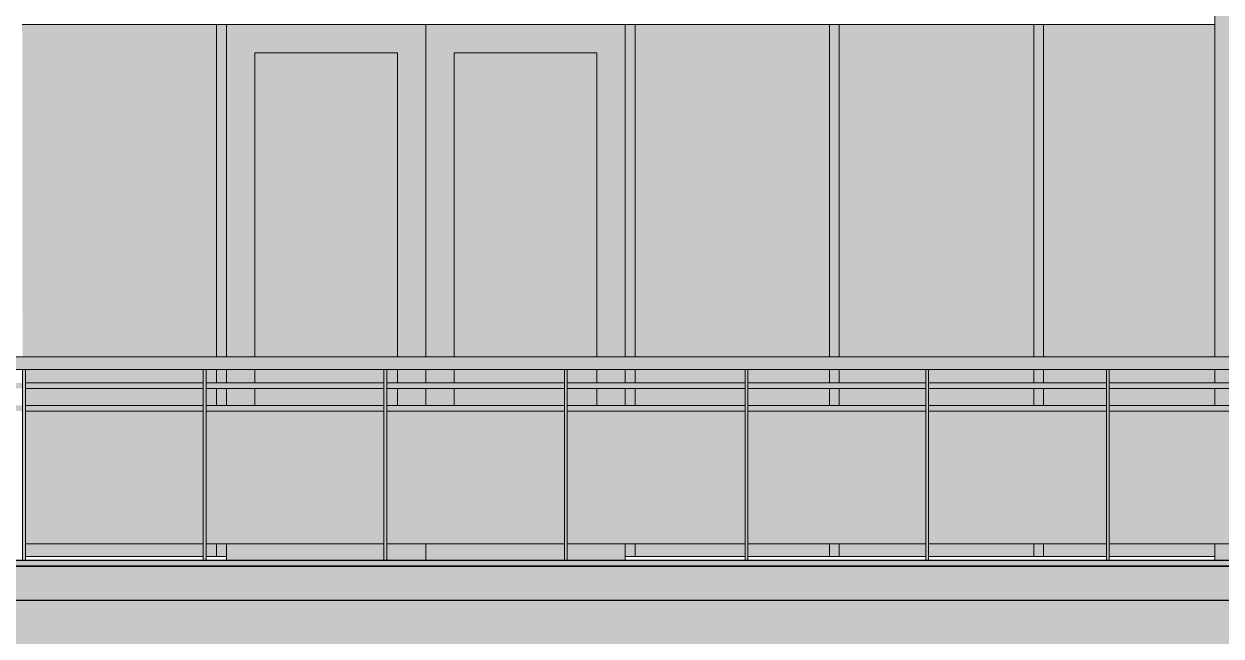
# Model space of a CAD drawing. Header units: inches. Extents: x 21380 to 98133, y -290 to 853.
# Drawn here: x 37369.8 to 37581.9, y -12.4 to 96.1 of the extents above; entities that cross this region are included whole.
import ezdxf

# ---------------------------------------------------------------- set-up
doc = ezdxf.new("R2010")
doc.units = ezdxf.units.IN
doc.header["$MEASUREMENT"] = 0
doc.linetypes.add('Grid Line 1_2_', pattern=[0.875, 0.5, -0.125, 0.125, -0.125])
for name, color, linetype, lineweight in [('A-DOOR', 31, 'Continuous', 9), ('A-FLOR', 192, 'Continuous', 9), ('A-FLOR-HRAL', 11, 'Continuous', 9), ('A-FLOR-LEVL', 51, 'Continuous', 9), ('A-FLOR-PATT', 8, 'Continuous', 25), ('A-GLAZ-CURT', 52, 'Continuous', 9), ('A-GLAZ-CWMG', 51, 'Continuous', 9), ('C-TOPO', 7, 'Continuous', 9), ('S-BEAM', 12, 'Continuous', 9)]:
    doc.layers.add(name, color=color, linetype=linetype, lineweight=lineweight)

# ---------------------------------------------------------------- blocks, each defined once
blk = doc.blocks.new('Struct_Xcel_Sports Complex_rvt-4-Building Section - East_West looking South')
at = {"layer": 'A-FLOR-PATT', "lineweight": 9}
h = blk.add_hatch(dxfattribs=at)
h.set_pattern_fill('FP_52', style=0, pattern_type=2)
h.set_pattern_definition([(50, (-87574.236, 98.42), (55.0854, -4.819842), [5.76, -63.36]), (355, (-87574.236, 98.42), (-10.65569, 57.76853), [4.608, -50.688]), (100.451, (-87569.645, 98.02), (44.429468, 52.94866), [4.895, -53.848]), (46.184, (-87574.236, 113.78), (81.96444, -12.71212), [8.64, -95.04]), (96.636, (-87567.406, 112.72), (71.7815, 74.81238), [7.343, -80.772]), (351.184, (-87574.24, 113.78), (71.78195, 74.81243), [6.912, -76.032]), (21, (-87566.556, 109.94), (45.84207, -30.92146), [5.76, -63.36]), (326, (-87566.556, 109.94), (18.687064, 55.691476), [4.608, -50.688]), (71.451, (-87562.736, 107.363), (64.52891, 24.77011), [4.895, -53.848]), (37.5, (-87574.236, 98.42), (0.9338946, 25.566816), [2.534, -47.539, 2.534, -48.922, -50.88]), (37.5, (-87574.236, 98.42), (0.9338946, 25.566816), [-101.53, 2.534, -48.346]), (7.5, (-87574.236, 98.42), (20.20404, 30.291303), [2.534, -26.803, 2.534, -46.387, -19.392]), (7.5, (-87574.236, 98.42), (20.20404, 30.291303), [-78.259, 2.534, -16.858]), (327.5, (-87591.362, 98.42), (40.9977845, -1.7324026), [2.534, -16.666, 2.534, -57.37, -79.488]), (327.5, (-87591.362, 98.42), (40.9977845, -1.7324026), [-79.104, 2.534, -76.954]), (317.5, (-87599.042, 98.42), (44.788883, 7.687839), [2.534, -22.426, 2.534, -37.248, -56.448]), (317.5, (-87599.042, 98.42), (44.788883, 7.687839), [-64.742, 2.534, -53.914])])
h.paths.add_polyline_path([(-26273.39, -6), (-22066.14, -6), (-22066.14, 0), (-26273.39, 0), (-26273.39, -1.7)], flags=0)
at = {"layer": 'A-FLOR', "color": 250, "lineweight": 25}
for p, q in [((-22066.14, 0), (-26273.39, 0)), ((-26273.39, -6), (-22066.14, -6))]:
    blk.add_line(p, q, dxfattribs=at)
blk = doc.blocks.new('Railing - 2_ x 1_2_-V216-Building Section - East_West looking South')
at = {"layer": 'A-FLOR-HRAL'}
blk.add_hatch(color=256, dxfattribs=at).paths.add_polyline_path([(-24234.57, 1), (-24234.07, 1), (-24234.07, 34.87), (-24234.57, 34.87), (-24234.57, 17.83)], flags=0)
for p, q in [((-24234.07, 34.87), (-24234.57, 34.87)), ((-24234.57, 1), (-24234.57, 34.87)), ((-24234.07, 1), (-24234.07, 34.87))]:
    blk.add_line(p, q, dxfattribs=at)
blk = doc.blocks.new('Railing - 2_ 8_-V217-Building Section - East_West looking South')
at = {"layer": 'A-FLOR-HRAL'}
blk.add_hatch(color=256, dxfattribs=at).paths.add_polyline_path([(-24202.57, 4), (-24202.57, 27.5), (-24234.07, 27.5), (-24234.07, 4), (-24223.23, 4)], flags=0)
blk.add_line((-24234.07, 4), (-24202.57, 4), dxfattribs=at)
blk = doc.blocks.new('Railing - Railing-939582-Building Section - East_West looking South')
at = {"layer": 'A-FLOR-HRAL'}
for points in [[(-23584.44, 36), (-23233.26, 36), (-23233.26, 37.12), (-23284.5, 37.11), (-23313.17, 37.12), (-23793.5, 37.12), (-23848.96, 37.12), (-23863.85, 37.11), (-23888.64, 37.12), (-23965.24, 37.11), (-23982.9, 37.12), (-24038.99, 37.11), (-24056.72, 37.1), (-24115.03, 37.12), (-24128.25, 37.11), (-24243.39, 37.12), (-24243.39, 36), (-23588.38, 36)], [(-24196.78, 34.87), (-24161.82, 34.88), (-23690.19, 34.87), (-23233.26, 34.93), (-23233.26, 36), (-24243.39, 36), (-24243.39, 34.88), (-24196.91, 34.88)]]:
    blk.add_hatch(color=256, dxfattribs=at).paths.add_polyline_path(points, flags=0)
h = blk.add_hatch(color=256, dxfattribs=at)
h.paths.add_polyline_path([(-23740.71, 31.5), (-23722.57, 31.5), (-23722.57, 32.5), (-23754.07, 32.48), (-23754.07, 31.5), (-23749.48, 31.5)], flags=0)
h.paths.add_polyline_path([(-24240.78, 31.5), (-24234.57, 31.5), (-24234.57, 32.5), (-24243.39, 32.48), (-24243.39, 31.5)], flags=0)
h.paths.add_polyline_path([(-23233.26, 31.5), (-23233.26, 32.5), (-23242.07, 32.48), (-23242.07, 31.5), (-23240.63, 31.5)], flags=0)
h.paths.add_polyline_path([(-24234.07, 31.5), (-24202.57, 31.5), (-24202.57, 32.5), (-24234.07, 32.48)], flags=0)
h.paths.add_polyline_path([(-23242.57, 31.5), (-23242.57, 32.5), (-23274.07, 32.48), (-23274.07, 31.5), (-23249.41, 31.5)], flags=0)
h.paths.add_polyline_path([(-24202.07, 31.5), (-24170.57, 31.5), (-24170.59, 32.5), (-24202.07, 32.48)], flags=0)
h.paths.add_polyline_path([(-23274.57, 31.5), (-23274.57, 32.5), (-23306.07, 32.48), (-23306.07, 31.5), (-23275.73, 31.5)], flags=0)
h.paths.add_polyline_path([(-24170.07, 31.5), (-24138.57, 31.5), (-24138.57, 32.5), (-24170.07, 32.48)], flags=0)
h.paths.add_polyline_path([(-24138.07, 31.5), (-24106.57, 31.5), (-24106.57, 32.5), (-24138.07, 32.48)], flags=0)
h.paths.add_polyline_path([(-23306.57, 31.5), (-23306.57, 32.5), (-23338.07, 32.48), (-23338.07, 31.5), (-23310.82, 31.5)], flags=0)
h.paths.add_polyline_path([(-24106.07, 31.5), (-24074.57, 31.5), (-24074.57, 32.5), (-24106.07, 32.48)], flags=0)
h.paths.add_polyline_path([(-23338.57, 31.5), (-23338.57, 32.5), (-23370.07, 32.48), (-23370.07, 31.5), (-23345.91, 31.5)], flags=0)
h.paths.add_polyline_path([(-24074.07, 31.5), (-24042.57, 31.5), (-24042.57, 32.5), (-24074.07, 32.48)], flags=0)
h.paths.add_polyline_path([(-24042.07, 31.5), (-24010.57, 31.5), (-24010.57, 32.5), (-24042.07, 32.48)], flags=0)
h.paths.add_polyline_path([(-23370.57, 31.5), (-23370.57, 32.5), (-23402.07, 32.48), (-23402.07, 31.5), (-23372.23, 31.5)], flags=0)
h.paths.add_polyline_path([(-24010.07, 31.5), (-23978.57, 31.5), (-23978.57, 32.5), (-24010.07, 32.48)], flags=0)
h.paths.add_polyline_path([(-23402.57, 31.5), (-23402.57, 32.5), (-23434.07, 32.48), (-23434.07, 31.5), (-23407.32, 31.5)], flags=0)
h.paths.add_polyline_path([(-23978.07, 31.5), (-23946.57, 31.5), (-23946.57, 32.5), (-23978.07, 32.48)], flags=0)
h.paths.add_polyline_path([(-23946.07, 31.5), (-23914.57, 31.5), (-23914.57, 32.5), (-23946.07, 32.48)], flags=0)
h.paths.add_polyline_path([(-23434.57, 31.5), (-23434.57, 32.5), (-23466.07, 32.48), (-23466.07, 31.5), (-23442.42, 31.5)], flags=0)
h.paths.add_polyline_path([(-23914.07, 31.5), (-23882.57, 31.5), (-23882.57, 32.5), (-23914.07, 32.48)], flags=0)
h.paths.add_polyline_path([(-23466.57, 31.5), (-23466.57, 32.5), (-23498.07, 32.48), (-23498.07, 31.5), (-23468.74, 31.5)], flags=0)
h.paths.add_polyline_path([(-23882.07, 31.5), (-23850.57, 31.5), (-23850.57, 32.5), (-23882.07, 32.48)], flags=0)
h.paths.add_polyline_path([(-23498.57, 31.5), (-23498.57, 32.5), (-23530.07, 32.48), (-23530.07, 31.5), (-23503.83, 31.5)], flags=0)
h.paths.add_polyline_path([(-23850.07, 31.5), (-23818.57, 31.5), (-23818.57, 32.5), (-23850.07, 32.48)], flags=0)
h.paths.add_polyline_path([(-23530.57, 31.5), (-23530.57, 32.5), (-23562.07, 32.48), (-23562.07, 31.5), (-23538.92, 31.5)], flags=0)
h.paths.add_polyline_path([(-23818.07, 31.5), (-23786.57, 31.5), (-23786.57, 32.5), (-23818.07, 32.48)], flags=0)
h.paths.add_polyline_path([(-23786.07, 31.5), (-23754.57, 31.5), (-23754.57, 32.5), (-23786.07, 32.48)], flags=0)
h.paths.add_polyline_path([(-23562.57, 31.5), (-23562.57, 32.5), (-23594.07, 32.48), (-23594.07, 31.5), (-23565.24, 31.5)], flags=0)
h.paths.add_polyline_path([(-23594.57, 31.5), (-23594.57, 32.5), (-23626.07, 32.48), (-23626.07, 31.5), (-23600.33, 31.5)], flags=0)
h.paths.add_polyline_path([(-23722.07, 31.5), (-23690.57, 31.5), (-23690.57, 32.5), (-23722.07, 32.48)], flags=0)
h.paths.add_polyline_path([(-23626.57, 31.5), (-23626.65, 32.5), (-23658.07, 32.48), (-23658.07, 31.5), (-23626.65, 31.5)], flags=0)
h.paths.add_polyline_path([(-23690.07, 31.5), (-23658.57, 31.5), (-23658.57, 32.5), (-23690.07, 32.48)], flags=0)
h = blk.add_hatch(color=256, dxfattribs=at)
h.paths.add_polyline_path([(-24243.39, 27.5), (-24234.57, 27.5), (-24234.57, 28.5), (-24243.39, 28.5), (-24243.39, 27.6)], flags=0)
h.paths.add_polyline_path([(-23233.26, 27.5), (-23233.26, 28.5), (-23242.07, 28.5), (-23242.07, 27.5), (-23240.63, 27.5)], flags=0)
h.paths.add_polyline_path([(-24234.07, 27.5), (-24202.57, 27.5), (-24202.57, 28.5), (-24234.07, 28.5), (-24234.07, 27.6)], flags=0)
h.paths.add_polyline_path([(-24202.07, 27.5), (-24170.57, 27.5), (-24170.59, 28.5), (-24202.07, 28.5), (-24202.07, 27.6)], flags=0)
h.paths.add_polyline_path([(-23242.57, 27.5), (-23242.57, 28.5), (-23274.07, 28.5), (-23274.07, 27.5), (-23258.18, 27.5)], flags=0)
h.paths.add_polyline_path([(-24170.07, 27.5), (-24138.57, 27.5), (-24138.57, 28.5), (-24170.07, 28.5), (-24170.07, 27.6)], flags=0)
h.paths.add_polyline_path([(-24138.07, 27.5), (-24106.57, 27.5), (-24106.57, 28.5), (-24138.07, 28.5), (-24138.07, 27.6)], flags=0)
h.paths.add_polyline_path([(-23274.57, 27.5), (-23274.57, 28.5), (-23306.07, 28.5), (-23306.07, 27.5), (-23275.73, 27.5)], flags=0)
h.paths.add_polyline_path([(-24106.07, 27.5), (-24074.57, 27.5), (-24074.57, 28.5), (-24106.07, 28.5), (-24106.07, 27.6)], flags=0)
h.paths.add_polyline_path([(-24074.07, 27.5), (-24042.57, 27.5), (-24042.57, 28.5), (-24074.07, 28.5), (-24074.07, 27.6)], flags=0)
h.paths.add_polyline_path([(-23306.57, 27.5), (-23306.57, 28.5), (-23338.07, 28.5), (-23338.07, 27.5), (-23310.82, 27.5)], flags=0)
h.paths.add_polyline_path([(-24042.07, 27.5), (-24010.57, 27.5), (-24010.57, 28.5), (-24042.07, 28.5), (-24042.07, 27.6)], flags=0)
h.paths.add_polyline_path([(-24010.07, 27.5), (-23978.57, 27.5), (-23978.57, 28.5), (-24010.07, 28.5), (-24010.07, 27.6)], flags=0)
h.paths.add_polyline_path([(-23338.57, 27.5), (-23338.57, 28.5), (-23370.07, 28.5), (-23370.07, 27.5), (-23345.91, 27.5)], flags=0)
h.paths.add_polyline_path([(-23978.07, 27.5), (-23946.57, 27.5), (-23946.57, 28.5), (-23978.07, 28.5), (-23978.07, 27.6)], flags=0)
h.paths.add_polyline_path([(-23946.07, 27.5), (-23914.57, 27.5), (-23914.57, 28.5), (-23946.07, 28.5), (-23946.07, 27.6)], flags=0)
h.paths.add_polyline_path([(-23370.57, 27.5), (-23370.57, 28.5), (-23402.07, 28.5), (-23402.07, 27.5), (-23381, 27.5)], flags=0)
h.paths.add_polyline_path([(-23914.07, 27.5), (-23882.57, 27.5), (-23882.57, 28.5), (-23914.07, 28.5), (-23914.07, 27.6)], flags=0)
h.paths.add_polyline_path([(-23882.07, 27.5), (-23850.57, 27.5), (-23850.57, 28.5), (-23882.07, 28.5), (-23882.07, 27.6)], flags=0)
h.paths.add_polyline_path([(-23402.57, 27.5), (-23402.57, 28.5), (-23434.07, 28.5), (-23434.07, 27.5), (-23416.1, 27.5)], flags=0)
h.paths.add_polyline_path([(-23850.07, 27.5), (-23818.57, 27.5), (-23818.57, 28.5), (-23850.07, 28.5), (-23850.07, 27.6)], flags=0)
h.paths.add_polyline_path([(-23818.07, 27.5), (-23786.57, 27.5), (-23786.57, 28.5), (-23818.07, 28.5), (-23818.07, 27.6)], flags=0)
h.paths.add_polyline_path([(-23434.57, 27.5), (-23434.57, 28.5), (-23466.07, 28.5), (-23466.07, 27.5), (-23451.19, 27.5)], flags=0)
h.paths.add_polyline_path([(-23786.07, 27.5), (-23754.57, 27.5), (-23754.57, 28.5), (-23786.07, 28.5), (-23786.07, 27.6)], flags=0)
h.paths.add_polyline_path([(-23754.07, 27.5), (-23722.57, 27.5), (-23722.57, 28.5), (-23754.07, 28.5), (-23754.07, 27.6)], flags=0)
h.paths.add_polyline_path([(-23466.57, 27.5), (-23466.57, 28.5), (-23498.07, 28.5), (-23498.07, 27.5), (-23468.74, 27.5)], flags=0)
h.paths.add_polyline_path([(-23722.07, 27.5), (-23690.57, 27.5), (-23690.57, 28.5), (-23722.07, 28.5), (-23722.07, 27.6)], flags=0)
h.paths.add_polyline_path([(-23690.07, 27.5), (-23658.57, 27.5), (-23658.57, 28.5), (-23690.07, 28.5), (-23690.07, 27.6)], flags=0)
h.paths.add_polyline_path([(-23498.57, 27.5), (-23498.57, 28.5), (-23530.07, 28.5), (-23530.07, 27.5), (-23503.83, 27.5)], flags=0)
h.paths.add_polyline_path([(-23658.07, 27.5), (-23626.57, 27.5), (-23626.65, 28.5), (-23658.07, 28.5), (-23658.07, 27.6)], flags=0)
h.paths.add_polyline_path([(-23530.57, 27.5), (-23530.57, 28.5), (-23562.07, 28.5), (-23562.07, 27.5), (-23538.92, 27.5)], flags=0)
h.paths.add_polyline_path([(-23626.07, 27.5), (-23594.57, 27.5), (-23594.57, 28.5), (-23626.07, 28.5), (-23626.07, 27.6)], flags=0)
h.paths.add_polyline_path([(-23594.07, 27.5), (-23562.57, 27.5), (-23562.57, 28.5), (-23594.07, 28.5), (-23594.07, 27.6)], flags=0)
for p, q in [((-23233.26, 37.12), (-24243.39, 37.12)), ((-24243.39, 34.87), (-23233.26, 34.87)), ((-24170.07, 32.5), (-24138.57, 32.5)), ((-24138.07, 32.5), (-24106.57, 32.5)), ((-24106.07, 32.5), (-24074.57, 32.5)), ((-24074.07, 32.5), (-24042.57, 32.5)), ((-24042.07, 32.5), (-24010.57, 32.5)), ((-24010.07, 32.5), (-23978.57, 32.5)), ((-23978.07, 32.5), (-23946.57, 32.5)), ((-24138.57, 31.5), (-24170.07, 31.5)), ((-24106.57, 31.5), (-24138.07, 31.5)), ((-24074.57, 31.5), (-24106.07, 31.5)), ((-24042.57, 31.5), (-24074.07, 31.5)), ((-24010.57, 31.5), (-24042.07, 31.5)), ((-23978.57, 31.5), (-24010.07, 31.5)), ((-23946.57, 31.5), (-23978.07, 31.5)), ((-24170.07, 28.5), (-24138.57, 28.5)), ((-24138.07, 28.5), (-24106.57, 28.5)), ((-24106.07, 28.5), (-24074.57, 28.5)), ((-24074.07, 28.5), (-24042.57, 28.5)), ((-24042.07, 28.5), (-24010.57, 28.5)), ((-24010.07, 28.5), (-23978.57, 28.5)), ((-23978.07, 28.5), (-23946.57, 28.5)), ((-24138.57, 27.5), (-24170.07, 27.5)), ((-24106.57, 27.5), (-24138.07, 27.5)), ((-24074.57, 27.5), (-24106.07, 27.5)), ((-24042.57, 27.5), (-24074.07, 27.5)), ((-24010.57, 27.5), (-24042.07, 27.5)), ((-23978.57, 27.5), (-24010.07, 27.5)), ((-23946.57, 27.5), (-23978.07, 27.5))]:
    blk.add_line(p, q, dxfattribs=at)
for name, p in [('Railing - 2_ x 1_2_-V216-Building Section - East_West looking South', (64, 0)), ('Railing - 2_ x 1_2_-V216-Building Section - East_West looking South', (96, 0)), ('Railing - 2_ x 1_2_-V216-Building Section - East_West looking South', (128, 0)), ('Railing - 2_ x 1_2_-V216-Building Section - East_West looking South', (160, 0)), ('Railing - 2_ x 1_2_-V216-Building Section - East_West looking South', (192, 0)), ('Railing - 2_ x 1_2_-V216-Building Section - East_West looking South', (224, 0)), ('Railing - 2_ x 1_2_-V216-Building Section - East_West looking South', (256, 0)), ('Railing - 2_ 8_-V217-Building Section - East_West looking South', (64, 0)), ('Railing - 2_ 8_-V217-Building Section - East_West looking South', (96, 0)), ('Railing - 2_ 8_-V217-Building Section - East_West looking South', (128, 0)), ('Railing - 2_ 8_-V217-Building Section - East_West looking South', (160, 0)), ('Railing - 2_ 8_-V217-Building Section - East_West looking South', (192, 0)), ('Railing - 2_ 8_-V217-Building Section - East_West looking South', (224, 0)), ('Railing - 2_ 8_-V217-Building Section - East_West looking South', (256, 0))]:
    blk.add_blockref(name, p)
blk = doc.blocks.new('columns and girder2 - one-V236-Building Section - East_West looking South')
at = {"layer": 'S-BEAM'}
h = blk.add_hatch(color=256, dxfattribs=at)
h.paths.add_polyline_path([(-23949.39, 1), (-23949.39, 4), (-23959.39, 4), (-23959.39, 1)], flags=0)
h.paths.add_polyline_path([(-23951.26, 28.5), (-23949.39, 28.5), (-23949.39, 31.5), (-23959.39, 31.5), (-23959.39, 28.5)], flags=0)
h.paths.add_polyline_path([(-23958.81, 32.5), (-23949.39, 32.5), (-23949.43, 34.88), (-23959.39, 34.88), (-23959.39, 32.5), (-23959.29, 32.5)], flags=0)
h.paths.add_polyline_path([(-23959.39, 37.12), (-23949.39, 37.12), (-23949.39, 154.5), (-23959.39, 154.5), (-23959.39, 37.12)], flags=0)
h.paths.add_polyline_path([(-23959.39, 186.5), (-23949.39, 186.5), (-23949.39, 292.37), (-23959.39, 292.37), (-23959.39, 193.61)], flags=0)
for p, q in [((-23959.39, 37.11), (-23959.39, 154.5)), ((-23959.39, 32.5), (-23959.39, 34.88)), ((-23959.39, 28.5), (-23959.39, 31.5)), ((-23959.39, 1), (-23959.39, 4))]:
    blk.add_line(p, q, dxfattribs=at)
blk = doc.blocks.new('System Panel - Interior Glazing-V248-Building Section - East_West looking South')
at = {"layer": 'A-GLAZ-CURT'}
h = blk.add_hatch(color=256, dxfattribs=at)
h.paths.add_polyline_path([(-24138.57, 1.75), (-24138.57, 4), (-24170.07, 4), (-24170.07, 1.75), (-24153.05, 1.75)], flags=0)
h.paths.add_polyline_path([(-24136.2, 1.75), (-24136.2, 4), (-24138.07, 4), (-24138.07, 1.75)], flags=0)
h.paths.add_polyline_path([(-24170.64, 1.75), (-24170.57, 1.75), (-24170.64, 4)], flags=0)
h.paths.add_polyline_path([(-24170.07, 28.5), (-24138.57, 28.5), (-24138.57, 31.5), (-24170.07, 31.5)], flags=0)
h.paths.add_polyline_path([(-24136.2, 28.5), (-24136.2, 31.5), (-24138.07, 31.5), (-24138.07, 28.5)], flags=0)
h.paths.add_polyline_path([(-24170.64, 28.5), (-24170.57, 28.5), (-24170.64, 31.5)], flags=0)
h.paths.add_polyline_path([(-24161.09, 32.5), (-24138.57, 32.5), (-24138.51, 34.87), (-24138.07, 34.87), (-24138.07, 32.5), (-24136.2, 32.5), (-24136.2, 34.88), (-24170.64, 34.88), (-24170.57, 34.87), (-24170.07, 34.87), (-24170.07, 32.5), (-24161.82, 32.5)], flags=0)
h.paths.add_polyline_path([(-24137.94, 37.11), (-24136.2, 37.12), (-24136.2, 96), (-24170.64, 96), (-24170.57, 37.12), (-24142.68, 37.11), (-24138.07, 37.11)], flags=0)
for p, q in [((-24136.2, 96), (-24170.64, 96)), ((-24170.07, 1.75), (-24138.57, 1.75)), ((-24138.07, 1.75), (-24136.2, 1.75))]:
    blk.add_line(p, q, dxfattribs=at)
blk = doc.blocks.new('Door_Single_Storefront - one-1371405-Building Section - East_West looking South')
at = {"layer": 'A-DOOR'}
h = blk.add_hatch(color=256, dxfattribs=at)
h.paths.add_polyline_path([(-24106.07, 1), (-24099.14, 1), (-24099.14, 4), (-24106.07, 4)], flags=0)
h.paths.add_polyline_path([(-24134.4, 1), (-24106.57, 1), (-24106.57, 4), (-24134.45, 4), (-24134.45, 1)], flags=0)
h.paths.add_polyline_path([(-24129.45, 28.5), (-24129.45, 31.5), (-24134.45, 31.5), (-24134.45, 28.5), (-24132.89, 28.5)], flags=0)
h.paths.add_polyline_path([(-24100.41, 28.5), (-24099.14, 28.5), (-24099.14, 31.5), (-24104.14, 31.5), (-24104.14, 28.5), (-24100.71, 28.5)], flags=0)
h.paths.add_polyline_path([(-24100.93, 32.5), (-24099.14, 32.5), (-24099.14, 34.88), (-24104.14, 34.88), (-24104.14, 32.5), (-24101.09, 32.5)], flags=0)
h.paths.add_polyline_path([(-24134.35, 32.5), (-24129.45, 32.5), (-24129.45, 34.89), (-24134.45, 34.88), (-24134.45, 32.5)], flags=0)
h.paths.add_polyline_path([(-24101.45, 37.11), (-24099.14, 37.12), (-24099.14, 96), (-24134.45, 96), (-24134.45, 37.12), (-24129.45, 37.12), (-24129.45, 91), (-24104.14, 91), (-24104.14, 37.12), (-24102.9, 37.12)], flags=0)
h = blk.add_hatch(color=256, dxfattribs=at)
h.paths.add_polyline_path([(-24117.95, 28.5), (-24106.57, 28.5), (-24106.57, 31.5), (-24129.45, 31.5), (-24129.45, 28.5), (-24126.73, 28.5)], flags=0)
h.paths.add_polyline_path([(-24104.14, 28.5), (-24104.14, 31.5), (-24106.07, 31.5), (-24106.07, 28.5)], flags=0)
h.paths.add_polyline_path([(-24125.16, 32.5), (-24106.57, 32.5), (-24106.57, 34.87), (-24106.07, 34.87), (-24106.07, 32.5), (-24104.14, 32.5), (-24104.14, 34.88), (-24129.45, 34.88), (-24129.45, 32.5), (-24125.16, 32.5)], flags=0)
h.paths.add_polyline_path([(-24116.39, 37.11), (-24104.14, 37.12), (-24104.14, 91), (-24129.45, 91), (-24129.45, 37.11), (-24117.95, 37.11)], flags=0)
for p, q in [((-24099.14, 96), (-24134.45, 96)), ((-24099.14, 96), (-24099.14, 37.12)), ((-24129.45, 91), (-24129.45, 37.11)), ((-24129.45, 91), (-24104.14, 91)), ((-24104.14, 37.12), (-24104.14, 91)), ((-24129.45, 34.91), (-24129.45, 32.5)), ((-24104.14, 32.5), (-24104.14, 34.88)), ((-24099.14, 34.88), (-24099.14, 32.5)), ((-24129.45, 31.5), (-24129.45, 28.5)), ((-24104.14, 28.5), (-24104.14, 31.5)), ((-24099.14, 31.5), (-24099.14, 28.5)), ((-24099.14, 4), (-24099.14, 1)), ((-24134.45, 1), (-24134.45, 1.75))]:
    blk.add_line(p, q, dxfattribs=at)
blk = doc.blocks.new('Door_Single_Storefront - one-1371406-Building Section - East_West looking South')
at = {"layer": 'A-DOOR'}
h = blk.add_hatch(color=256, dxfattribs=at)
h.paths.add_polyline_path([(-24064.83, 1), (-24063.83, 1), (-24063.83, 4), (-24074.07, 4), (-24074.07, 1), (-24069.89, 1)], flags=0)
h.paths.add_polyline_path([(-24099.14, 1), (-24074.57, 1), (-24074.57, 4), (-24099.14, 4)], flags=0)
h.paths.add_polyline_path([(-24094.14, 28.5), (-24094.14, 31.5), (-24099.14, 31.5), (-24099.14, 28.5), (-24097.57, 28.5)], flags=0)
h.paths.add_polyline_path([(-24068.83, 28.5), (-24063.83, 28.5), (-24063.83, 31.5), (-24068.83, 31.5)], flags=0)
h.paths.add_polyline_path([(-24063.83, 32.5), (-24063.83, 34.88), (-24068.83, 34.88), (-24068.83, 32.5), (-24064.05, 32.5)], flags=0)
h.paths.add_polyline_path([(-24094.14, 32.5), (-24094.14, 34.88), (-24099.14, 34.88), (-24099.14, 32.5), (-24095.96, 32.5)], flags=0)
h.paths.add_polyline_path([(-24094.14, 37.12), (-24094.14, 91), (-24068.83, 91), (-24068.76, 37.12), (-24063.83, 37.12), (-24063.83, 96), (-24099.14, 96), (-24099.14, 37.12), (-24094.95, 37.12)], flags=0)
h = blk.add_hatch(color=256, dxfattribs=at)
h.paths.add_polyline_path([(-24068.83, 28.5), (-24068.83, 31.5), (-24074.07, 31.5), (-24074.07, 28.5)], flags=0)
h.paths.add_polyline_path([(-24094.14, 28.5), (-24074.57, 28.5), (-24074.57, 31.5), (-24094.14, 31.5)], flags=0)
h.paths.add_polyline_path([(-24094.14, 32.5), (-24074.57, 32.5), (-24074.57, 34.87), (-24074.07, 34.87), (-24074.07, 32.5), (-24068.83, 32.5), (-24068.83, 34.88), (-24094.14, 34.88)], flags=0)
h.paths.add_polyline_path([(-24080.74, 37.11), (-24068.83, 37.12), (-24068.83, 91), (-24094.14, 91), (-24094.14, 37.12), (-24081.61, 37.11)], flags=0)
for p, q in [((-24063.83, 96), (-24099.14, 96)), ((-24099.14, 37.12), (-24099.14, 96)), ((-24094.14, 91), (-24094.14, 37.12)), ((-24094.14, 91), (-24068.83, 91)), ((-24068.83, 37.11), (-24068.83, 91)), ((-24099.14, 32.5), (-24099.14, 34.88)), ((-24094.14, 34.88), (-24094.14, 32.5)), ((-24068.83, 32.5), (-24068.83, 34.88)), ((-24099.14, 28.5), (-24099.14, 31.5)), ((-24094.14, 31.5), (-24094.14, 28.5)), ((-24068.83, 28.5), (-24068.83, 31.5)), ((-24099.14, 1), (-24099.14, 4)), ((-24063.83, 1.75), (-24063.83, 1))]:
    blk.add_line(p, q, dxfattribs=at)
blk = doc.blocks.new('System Panel - Interior Glazing-V249-Building Section - East_West looking South')
at = {"layer": 'A-GLAZ-CURT'}
h = blk.add_hatch(color=256, dxfattribs=at)
h.paths.add_polyline_path([(-24062.08, 1.75), (-24042.57, 1.75), (-24042.57, 4), (-24062.08, 4)], flags=0)
h.paths.add_polyline_path([(-24042.07, 1.75), (-24027.64, 1.75), (-24027.64, 4), (-24042.07, 4)], flags=0)
h.paths.add_polyline_path([(-24042.07, 28.5), (-24027.64, 28.5), (-24027.64, 31.5), (-24042.07, 31.5)], flags=0)
h.paths.add_polyline_path([(-24056.54, 28.5), (-24042.57, 28.5), (-24042.57, 31.5), (-24062.08, 31.5), (-24062.08, 28.5)], flags=0)
h.paths.add_polyline_path([(-24056.54, 32.5), (-24042.57, 32.5), (-24042.57, 34.87), (-24042.07, 34.87), (-24042.07, 32.5), (-24027.64, 32.5), (-24027.64, 34.88), (-24062.08, 34.88), (-24062.08, 32.5), (-24057.71, 32.5)], flags=0)
h.paths.add_polyline_path([(-24041.96, 37.1), (-24027.64, 37.12), (-24027.64, 96), (-24062.08, 96), (-24062.08, 37.11), (-24040.93, 37.1)], flags=0)
for p, q in [((-24027.64, 96), (-24062.08, 96)), ((-24062.08, 1.75), (-24042.57, 1.75)), ((-24042.07, 1.75), (-24027.64, 1.75))]:
    blk.add_line(p, q, dxfattribs=at)
blk = doc.blocks.new('System Panel - Interior Glazing-V250-Building Section - East_West looking South')
at = {"layer": 'A-GLAZ-CURT'}
h = blk.add_hatch(color=256, dxfattribs=at)
h.paths.add_polyline_path([(-24025.89, 1.75), (-24010.57, 1.75), (-24010.57, 4), (-24025.89, 4)], flags=0)
h.paths.add_polyline_path([(-24010.07, 1.75), (-23991.45, 1.75), (-23991.45, 4), (-24010.07, 4)], flags=0)
h.paths.add_polyline_path([(-24010.57, 28.5), (-24010.57, 31.5), (-24025.89, 31.5), (-24025.89, 28.5), (-24012.67, 28.5)], flags=0)
h.paths.add_polyline_path([(-24003.9, 28.5), (-23991.45, 28.5), (-23991.45, 31.5), (-24010.07, 31.5), (-24010.07, 28.5)], flags=0)
h.paths.add_polyline_path([(-23994.8, 32.5), (-23991.45, 32.5), (-23991.45, 34.88), (-24025.89, 34.88), (-24025.89, 32.5), (-24010.57, 32.5), (-24010.57, 34.87), (-24010.07, 34.87), (-24010.07, 32.5), (-23995.13, 32.5)], flags=0)
h.paths.add_polyline_path([(-23993.75, 37.12), (-23991.45, 37.12), (-23991.45, 96), (-24025.89, 96), (-24025.89, 37.12), (-23993.86, 37.12)], flags=0)
for p, q in [((-23991.45, 96), (-24025.89, 96)), ((-24025.89, 1.75), (-24010.57, 1.75)), ((-24010.07, 1.75), (-23991.45, 1.75))]:
    blk.add_line(p, q, dxfattribs=at)
blk = doc.blocks.new('System Panel - Interior Glazing-V251-Building Section - East_West looking South')
at = {"layer": 'A-GLAZ-CURT'}
h = blk.add_hatch(color=256, dxfattribs=at)
h.paths.add_polyline_path([(-23978.57, 1.75), (-23978.57, 4), (-23989.7, 4), (-23989.7, 1.75)], flags=0)
h.paths.add_polyline_path([(-23978.07, 1.75), (-23959.39, 1.75), (-23959.39, 4), (-23978.07, 4)], flags=0)
h.paths.add_polyline_path([(-23978.57, 28.5), (-23978.57, 31.5), (-23989.7, 31.5), (-23989.7, 28.5), (-23986.35, 28.5)], flags=0)
h.paths.add_polyline_path([(-23977.58, 28.5), (-23959.39, 28.5), (-23959.39, 31.5), (-23978.07, 31.5), (-23978.07, 28.5)], flags=0)
h.paths.add_polyline_path([(-23980.99, 32.5), (-23978.57, 32.5), (-23978.57, 34.87), (-23978.07, 34.87), (-23978.07, 32.5), (-23959.39, 32.5), (-23959.39, 34.88), (-23989.7, 34.88), (-23989.7, 32.5), (-23981.23, 32.5)], flags=0)
h.paths.add_polyline_path([(-23968.1, 37.1), (-23959.39, 37.16), (-23959.39, 96), (-23989.7, 96), (-23989.7, 37.12), (-23968.81, 37.11)], flags=0)
for p, q in [((-23959.39, 96), (-23989.7, 96)), ((-23989.7, 1.75), (-23978.57, 1.75)), ((-23978.07, 1.75), (-23959.39, 1.75))]:
    blk.add_line(p, q, dxfattribs=at)
blk = doc.blocks.new('Rectangular Mullion - Interior 1_75_ x 4_5_-V286-Building Section - East_West looking South')
at = {"layer": 'A-GLAZ-CWMG'}
h = blk.add_hatch(color=256, dxfattribs=at)
h.paths.add_polyline_path([(-24134.45, 1.75), (-24134.45, 4), (-24136.2, 4), (-24136.2, 1.75)], flags=0)
h.paths.add_polyline_path([(-24134.45, 28.5), (-24134.45, 31.5), (-24136.2, 31.5), (-24136.2, 28.5), (-24135.5, 28.5)], flags=0)
h.paths.add_polyline_path([(-24135.29, 32.5), (-24134.45, 32.5), (-24134.45, 34.88), (-24136.2, 34.81), (-24136.2, 32.5), (-24135.5, 32.5)], flags=0)
h.paths.add_polyline_path([(-24136.2, 37.12), (-24134.45, 37.12), (-24134.45, 96), (-24136.2, 96), (-24136.2, 37.12)], flags=0)
for p, q in [((-24136.2, 96), (-24134.45, 96)), ((-24136.2, 96), (-24136.2, 37.1)), ((-24134.45, 37.12), (-24134.45, 96)), ((-24136.2, 34.88), (-24136.2, 32.5)), ((-24134.45, 32.5), (-24134.45, 34.89)), ((-24136.2, 31.5), (-24136.2, 28.5)), ((-24134.45, 28.5), (-24134.45, 31.5)), ((-24136.2, 4), (-24136.2, 1.75)), ((-24134.45, 1.75), (-24134.45, 4)), ((-24134.45, 1.75), (-24136.2, 1.75))]:
    blk.add_line(p, q, dxfattribs=at)
blk = doc.blocks.new('Rectangular Mullion - Interior 1_75_ x 4_5_-V287-Building Section - East_West looking South')
at = {"layer": 'A-GLAZ-CWMG'}
h = blk.add_hatch(color=256, dxfattribs=at)
h.paths.add_polyline_path([(-24062.08, 1.75), (-24062.08, 4), (-24063.83, 4), (-24063.83, 1.75)], flags=0)
h.paths.add_polyline_path([(-24063.83, 28.5), (-24062.08, 28.5), (-24062.08, 31.5), (-24063.83, 31.5)], flags=0)
h.paths.add_polyline_path([(-24062.08, 32.5), (-24062.08, 34.88), (-24063.83, 34.88), (-24063.83, 32.5), (-24062.08, 32.5)], flags=0)
h.paths.add_polyline_path([(-24062.08, 37.11), (-24062.08, 96), (-24063.83, 96), (-24063.83, 37.12), (-24062.31, 37.12)], flags=0)
for p, q in [((-24063.83, 96), (-24062.08, 96)), ((-24063.83, 96), (-24063.83, 37.12)), ((-24062.08, 37.11), (-24062.08, 96)), ((-24063.83, 34.88), (-24063.83, 32.5)), ((-24062.08, 32.5), (-24062.08, 34.88)), ((-24063.83, 31.5), (-24063.83, 28.5)), ((-24062.08, 28.5), (-24062.08, 31.5)), ((-24063.83, 4), (-24063.83, 1.75)), ((-24062.08, 1.75), (-24062.08, 4)), ((-24062.08, 1.75), (-24063.83, 1.75))]:
    blk.add_line(p, q, dxfattribs=at)
blk = doc.blocks.new('Rectangular Mullion - Interior 1_75_ x 4_5_-V288-Building Section - East_West looking South')
at = {"layer": 'A-GLAZ-CWMG'}
h = blk.add_hatch(color=256, dxfattribs=at)
h.paths.add_polyline_path([(-24025.89, 1.75), (-24025.89, 4), (-24027.64, 4), (-24027.64, 1.75)], flags=0)
h.paths.add_polyline_path([(-24027.64, 28.5), (-24025.89, 28.5), (-24025.89, 31.5), (-24027.64, 31.5)], flags=0)
h.paths.add_polyline_path([(-24027.64, 32.5), (-24025.89, 32.5), (-24025.89, 34.88), (-24027.64, 34.88)], flags=0)
h.paths.add_polyline_path([(-24027.17, 37.12), (-24025.89, 37.12), (-24025.89, 96), (-24027.64, 96), (-24027.64, 37.12)], flags=0)
for p, q in [((-24027.64, 96), (-24025.89, 96)), ((-24027.64, 96), (-24027.64, 37.1)), ((-24025.89, 37.08), (-24025.89, 96)), ((-24027.64, 34.88), (-24027.64, 32.5)), ((-24025.89, 32.5), (-24025.89, 34.88)), ((-24027.64, 31.5), (-24027.64, 28.5)), ((-24025.89, 28.5), (-24025.89, 31.5)), ((-24027.64, 4), (-24027.64, 1.75)), ((-24025.89, 1.75), (-24025.89, 4)), ((-24025.89, 1.75), (-24027.64, 1.75))]:
    blk.add_line(p, q, dxfattribs=at)
blk = doc.blocks.new('Rectangular Mullion - Interior 1_75_ x 4_5_-V289-Building Section - East_West looking South')
at = {"layer": 'A-GLAZ-CWMG'}
h = blk.add_hatch(color=256, dxfattribs=at)
h.paths.add_polyline_path([(-23989.7, 1.75), (-23989.7, 4), (-23991.45, 4), (-23991.45, 1.75)], flags=0)
h.paths.add_polyline_path([(-23989.7, 28.5), (-23989.7, 31.5), (-23991.45, 31.5), (-23991.45, 28.5)], flags=0)
h.paths.add_polyline_path([(-23989.7, 32.5), (-23989.7, 34.88), (-23991.45, 34.88), (-23991.45, 32.5), (-23990.86, 32.5)], flags=0)
h.paths.add_polyline_path([(-23991.45, 37.12), (-23989.7, 37.12), (-23989.7, 96), (-23991.45, 96), (-23991.45, 37.12)], flags=0)
for p, q in [((-23991.45, 96), (-23989.7, 96)), ((-23991.45, 96), (-23991.45, 37.12)), ((-23989.7, 37.1), (-23989.7, 96)), ((-23991.45, 34.88), (-23991.45, 32.5)), ((-23989.7, 32.5), (-23989.7, 34.88)), ((-23991.45, 31.5), (-23991.45, 28.5)), ((-23989.7, 28.5), (-23989.7, 31.5)), ((-23991.45, 4), (-23991.45, 1.75)), ((-23989.7, 1.75), (-23989.7, 4)), ((-23989.7, 1.75), (-23991.45, 1.75))]:
    blk.add_line(p, q, dxfattribs=at)

msp = doc.modelspace()

# ---------------------------------------------------------------- hatches: boundary and pattern name
at = {"layer": 'A-FLOR'}
msp.add_hatch(color=256, dxfattribs=at).paths.add_polyline_path([(37808.24, 0), (38416.92, 0), (38416.92, 1), (37186.77, 1), (37186.77, 0), (37773.14, 0)], flags=0)
at = {"layer": 'C-TOPO'}
h = msp.add_hatch(dxfattribs=at)
h.set_pattern_fill('FP_40', color=256, style=0, pattern_type=2)
h.set_pattern_definition([(0, (-87574.236, 98.42), (48, 48), [48, -48]), (0, (-87574.236, 116.42), (48, 48), [48, -48]), (0, (-87574.236, 134.42), (48, 48), [48, -48]), (90, (-87568.236, 140.42), (-48, 48), [48, -48]), (90, (-87550.236, 140.42), (-48, 48), [48, -48]), (90, (-87532.236, 140.42), (-48, 48), [48, -48])])
h.paths.add_polyline_path([(39527.78, -79.82), (39556.93, -79.82), (39556.93, 0), (39484.03, 0), (39484.03, -36), (39487.03, -36), (39487.03, -48), (39469.03, -48), (39469.03, -36), (39474.03, -36), (39474.03, -6), (35266.78, -6), (35266.78, -36), (35271.78, -36), (35271.78, -48), (35253.78, -48), (35253.78, -36), (35256.78, -36), (35256.78, 0), (35176.28, 0), (35176.28, -79.82), (39511.45, -79.82)], flags=0)

# ---------------------------------------------------------------- linework, layer by layer
at = {"layer": 'A-FLOR', "lineweight": 25}
for p, q in [((38416.92, 1), (37186.77, 1)), ((37186.77, 0), (38416.92, 0))]:
    msp.add_line(p, q, dxfattribs=at)
at = {"layer": 'A-FLOR-LEVL', "linetype": 'Grid Line 1_2_'}
msp.add_line((34982.85, 0), (39861.53, 0), dxfattribs=at)

# ---------------------------------------------------------------- block references
at = {"color": 90, "lineweight": 5}
msp.add_blockref('Struct_Xcel_Sports Complex_rvt-4-Building Section - East_West looking South', (61540.17, 0), dxfattribs=at)
at = {"layer": 'A-DOOR'}
for name in ['Door_Single_Storefront - one-1371405-Building Section - East_West looking South', 'Door_Single_Storefront - one-1371406-Building Section - East_West looking South']:
    msp.add_blockref(name, (61540.17, 0), dxfattribs=at)
at = {"layer": 'A-FLOR-HRAL'}
msp.add_blockref('Railing - Railing-939582-Building Section - East_West looking South', (61540.17, 0), dxfattribs=at)
at = {"layer": 'A-GLAZ-CURT'}
for name in ['System Panel - Interior Glazing-V248-Building Section - East_West looking South', 'System Panel - Interior Glazing-V249-Building Section - East_West looking South', 'System Panel - Interior Glazing-V250-Building Section - East_West looking South', 'System Panel - Interior Glazing-V251-Building Section - East_West looking South']:
    msp.add_blockref(name, (61540.17, 0), dxfattribs=at)
at = {"layer": 'A-GLAZ-CWMG'}
for name in ['Rectangular Mullion - Interior 1_75_ x 4_5_-V286-Building Section - East_West looking South', 'Rectangular Mullion - Interior 1_75_ x 4_5_-V287-Building Section - East_West looking South', 'Rectangular Mullion - Interior 1_75_ x 4_5_-V288-Building Section - East_West looking South', 'Rectangular Mullion - Interior 1_75_ x 4_5_-V289-Building Section - East_West looking South']:
    msp.add_blockref(name, (61540.17, 0), dxfattribs=at)
at = {"layer": 'S-BEAM'}
msp.add_blockref('columns and girder2 - one-V236-Building Section - East_West looking South', (61540.17, 0), dxfattribs=at)

doc.saveas('drawing.dxf')
